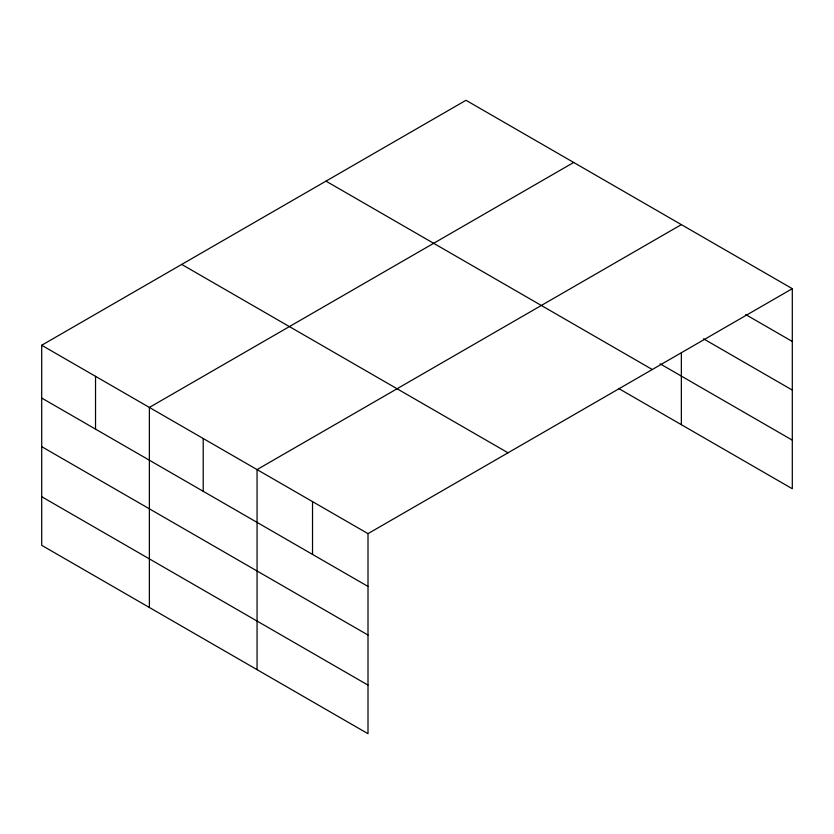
<?xml version="1.0" encoding="UTF-8"?>
<svg xmlns="http://www.w3.org/2000/svg" width="834" height="834" viewBox="0 0 834 834"><rect width="100%" height="100%" fill="white"/><g stroke="black" fill="none" stroke-linecap="round" stroke-linejoin="round"><path stroke-width="1.25" d="M792.3 288.679L465.998 100.288L41.7 345.255L41.7 545.321L368.002 733.711L368.002 533.645L792.3 288.679L792.3 488.745L618.547 388.425M573.677 162.463L149.38 407.43L149.38 607.486M681.357 224.627L257.06 469.594L257.06 669.66M745.7 314.574L792.3 341.471M703.542 338.833L792.3 390.072M660.048 363.791L792.3 440.143M325.979 181.134L652.282 369.514M181.718 264.42L508.021 452.81M41.7 345.255L368.002 533.645M41.7 398.047L368.002 586.438M41.7 446.649L368.002 635.039M41.7 496.72L368.002 685.11M681.357 352.98L681.357 424.694M312.531 501.62L312.531 554.412M203.215 438.507L203.215 491.299M95.535 376.342L95.535 429.135"/></g></svg>
